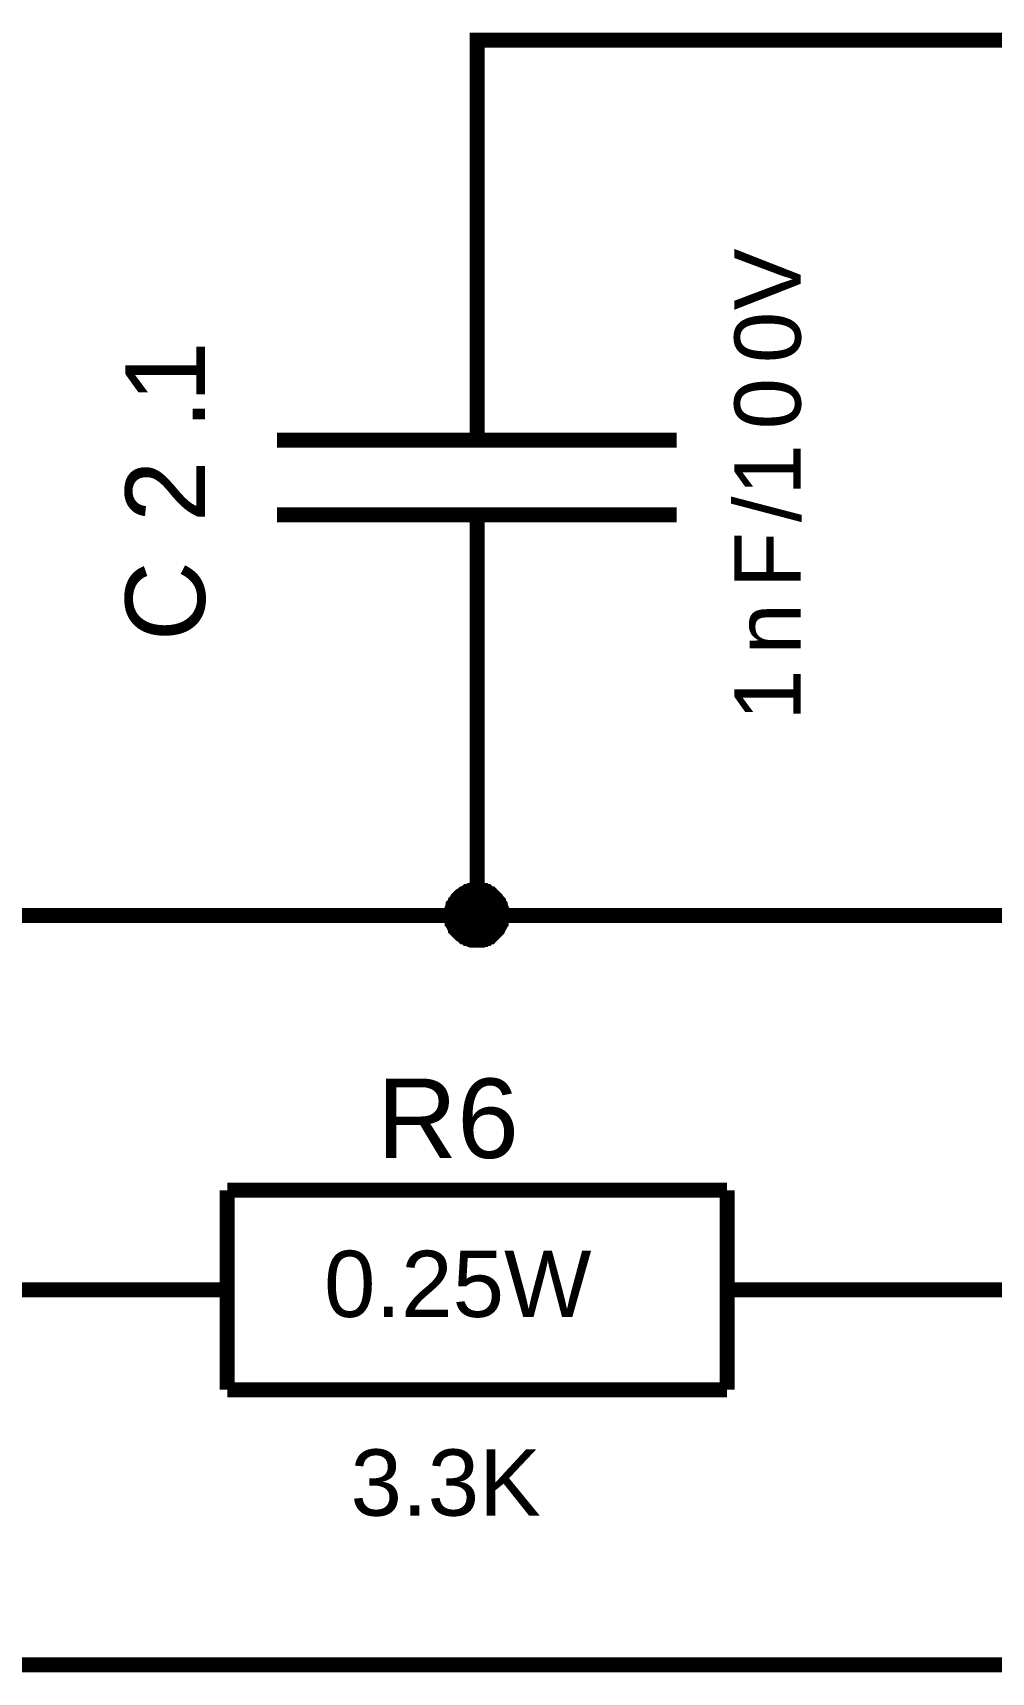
# Model space of a CAD drawing. Header units: millimetres. Extents: x -2024 to 917, y -725 to 13.
# Drawn here: x 513.17 to 532.34, y -511.44 to -478.65 of the extents above; entities that cross this region are included whole.
import ezdxf

# ---------------------------------------------------------------- set-up
doc = ezdxf.new("R2010")
doc.units = ezdxf.units.MM
doc.layers.add('Sheet', color=255, linetype='Continuous')
doc.styles.get("Standard").update_dxf_attribs({"font": 'arial.ttf'})

msp = doc.modelspace()

# ---------------------------------------------------------------- linework, layer by layer
at = {"layer": 'Sheet'}
for points, const_width in [([(522.061, -483.799), (522.061, -478.798), (539.556, -478.798), (557.034, -478.798), (574.528, -478.798), (574.528, -483.799)], 0.3), ([(522.061, -486.796), (522.061, -483.799)], 0.3), ([(518.056, -486.796), (526.05, -486.796)], 0.3), ([(518.056, -488.287), (526.05, -488.287)], 0.3), ([(522.061, -488.287), (522.061, -491.3)], 0.3), ([(514.563, -496.301), (522.061, -496.301), (522.061, -491.3)], 0.3), ([(529.559, -503.786), (539.556, -503.786), (539.556, -491.3)], 0.3), ([(521.548, -496.301), (521.548, -496.268), (521.548, -496.251), (521.548, -496.218), (521.565, -496.202), (521.565, -496.169), (521.565, -496.152), (521.581, -496.119), (521.581, -496.102), (521.598, -496.086), (521.614, -496.053), (521.631, -496.036), (521.631, -496.02), (521.647, -496.003), (521.664, -495.97), (521.68, -495.953), (521.697, -495.937), (521.714, -495.92), (521.73, -495.904), (521.763, -495.887), (521.78, -495.871), (521.796, -495.871), (521.813, -495.854), (521.846, -495.837), (521.863, -495.821), (521.879, -495.821), (521.912, -495.804), (521.929, -495.804), (521.962, -495.804), (521.978, -495.788), (522.011, -495.788), (522.028, -495.788), (522.061, -495.788)], 0.3), ([(521.548, -496.301), (521.548, -496.268), (521.548, -496.251), (521.548, -496.218), (521.565, -496.202), (521.565, -496.169), (521.565, -496.152), (521.581, -496.119), (521.581, -496.102), (521.598, -496.086), (521.614, -496.053), (521.631, -496.036), (521.631, -496.02), (521.647, -496.003), (521.664, -495.97), (521.68, -495.953), (521.697, -495.937), (521.714, -495.92), (521.73, -495.904), (521.763, -495.887), (521.78, -495.871), (521.796, -495.871), (521.813, -495.854), (521.846, -495.837), (521.863, -495.821), (521.879, -495.821), (521.912, -495.804), (521.929, -495.804), (521.962, -495.804), (521.978, -495.788), (522.011, -495.788), (522.028, -495.788), (522.061, -495.788)], 0.3), ([(521.548, -496.301), (521.548, -496.268), (521.548, -496.251), (521.548, -496.218), (521.565, -496.202), (521.565, -496.169), (521.565, -496.152), (521.581, -496.119), (521.581, -496.102), (521.598, -496.086), (521.614, -496.053), (521.631, -496.036), (521.631, -496.02), (521.647, -496.003), (521.664, -495.97), (521.68, -495.953), (521.697, -495.937), (521.714, -495.92), (521.73, -495.904), (521.763, -495.887), (521.78, -495.871), (521.796, -495.871), (521.813, -495.854), (521.846, -495.837), (521.863, -495.821), (521.879, -495.821), (521.912, -495.804), (521.929, -495.804), (521.962, -495.804), (521.978, -495.788), (522.011, -495.788), (522.028, -495.788), (522.061, -495.788)], 0.3), ([(521.548, -496.301), (521.548, -496.268), (521.548, -496.251), (521.548, -496.218), (521.565, -496.202), (521.565, -496.169), (521.565, -496.152), (521.581, -496.119), (521.581, -496.102), (521.598, -496.086), (521.614, -496.053), (521.631, -496.036), (521.631, -496.02), (521.647, -496.003), (521.664, -495.97), (521.68, -495.953), (521.697, -495.937), (521.714, -495.92), (521.73, -495.904), (521.763, -495.887), (521.78, -495.871), (521.796, -495.871), (521.813, -495.854), (521.846, -495.837), (521.863, -495.821), (521.879, -495.821), (521.912, -495.804), (521.929, -495.804), (521.962, -495.804), (521.978, -495.788), (522.011, -495.788), (522.028, -495.788), (522.061, -495.788)], 0.3), ([(521.548, -496.301), (521.548, -496.268), (521.548, -496.251), (521.548, -496.218), (521.565, -496.202), (521.565, -496.169), (521.565, -496.152), (521.581, -496.119), (521.581, -496.102), (521.598, -496.086), (521.614, -496.053), (521.631, -496.036), (521.631, -496.02), (521.647, -496.003), (521.664, -495.97), (521.68, -495.953), (521.697, -495.937), (521.714, -495.92), (521.73, -495.904), (521.763, -495.887), (521.78, -495.871), (521.796, -495.871), (521.813, -495.854), (521.846, -495.837), (521.863, -495.821), (521.879, -495.821), (521.912, -495.804), (521.929, -495.804), (521.962, -495.804), (521.978, -495.788), (522.011, -495.788), (522.028, -495.788), (522.061, -495.788)], 0.0991), ([(521.548, -496.301), (521.548, -496.268), (521.548, -496.251), (521.548, -496.218), (521.565, -496.202), (521.565, -496.169), (521.565, -496.152), (521.581, -496.119), (521.581, -496.102), (521.598, -496.086), (521.614, -496.053), (521.631, -496.036), (521.631, -496.02), (521.647, -496.003), (521.664, -495.97), (521.68, -495.953), (521.697, -495.937), (521.714, -495.92), (521.73, -495.904), (521.763, -495.887), (521.78, -495.871), (521.796, -495.871), (521.813, -495.854), (521.846, -495.837), (521.863, -495.821), (521.879, -495.821), (521.912, -495.804), (521.929, -495.804), (521.962, -495.804), (521.978, -495.788), (522.011, -495.788), (522.028, -495.788), (522.061, -495.788)], 0.0991), ([(521.548, -496.301), (521.548, -496.268), (521.548, -496.251), (521.548, -496.218), (521.565, -496.202), (521.565, -496.169), (521.565, -496.152), (521.581, -496.119), (521.581, -496.102), (521.598, -496.086), (521.614, -496.053), (521.631, -496.036), (521.631, -496.02), (521.647, -496.003), (521.664, -495.97), (521.68, -495.953), (521.697, -495.937), (521.714, -495.92), (521.73, -495.904), (521.763, -495.887), (521.78, -495.871), (521.796, -495.871), (521.813, -495.854), (521.846, -495.837), (521.863, -495.821), (521.879, -495.821), (521.912, -495.804), (521.929, -495.804), (521.962, -495.804), (521.978, -495.788), (522.011, -495.788), (522.028, -495.788), (522.061, -495.788)], 0.0991), ([(521.548, -496.301), (521.548, -496.268), (521.548, -496.251), (521.548, -496.218), (521.565, -496.202), (521.565, -496.169), (521.565, -496.152), (521.581, -496.119), (521.581, -496.102), (521.598, -496.086), (521.614, -496.053), (521.631, -496.036), (521.631, -496.02), (521.647, -496.003), (521.664, -495.97), (521.68, -495.953), (521.697, -495.937), (521.714, -495.92), (521.73, -495.904), (521.763, -495.887), (521.78, -495.871), (521.796, -495.871), (521.813, -495.854), (521.846, -495.837), (521.863, -495.821), (521.879, -495.821), (521.912, -495.804), (521.929, -495.804), (521.962, -495.804), (521.978, -495.788), (522.011, -495.788), (522.028, -495.788), (522.061, -495.788)], 0.0991), ([(522.061, -495.788), (522.061, -495.788)], 0.3), ([(522.061, -495.788), (522.094, -495.788), (522.111, -495.788), (522.144, -495.788), (522.16, -495.804), (522.194, -495.804), (522.21, -495.804), (522.227, -495.821), (522.26, -495.821), (522.276, -495.837), (522.293, -495.854), (522.326, -495.871), (522.342, -495.871), (522.359, -495.887), (522.376, -495.904), (522.392, -495.92), (522.409, -495.937), (522.425, -495.953), (522.442, -495.97), (522.458, -496.003), (522.475, -496.02), (522.491, -496.036), (522.491, -496.053), (522.508, -496.086), (522.525, -496.102), (522.525, -496.119), (522.541, -496.152), (522.541, -496.169), (522.541, -496.202), (522.558, -496.218), (522.558, -496.251), (522.558, -496.268), (522.558, -496.301)], 0.3), ([(522.061, -495.788), (522.061, -495.788)], 0.3), ([(522.061, -495.788), (522.094, -495.788), (522.111, -495.788), (522.144, -495.788), (522.16, -495.804), (522.194, -495.804), (522.21, -495.804), (522.227, -495.821), (522.26, -495.821), (522.276, -495.837), (522.293, -495.854), (522.326, -495.871), (522.342, -495.871), (522.359, -495.887), (522.376, -495.904), (522.392, -495.92), (522.409, -495.937), (522.425, -495.953), (522.442, -495.97), (522.458, -496.003), (522.475, -496.02), (522.491, -496.036), (522.491, -496.053), (522.508, -496.086), (522.525, -496.102), (522.525, -496.119), (522.541, -496.152), (522.541, -496.169), (522.541, -496.202), (522.558, -496.218), (522.558, -496.251), (522.558, -496.268), (522.558, -496.301)], 0.3), ([(522.061, -495.788), (522.061, -495.788)], 0.3), ([(522.061, -495.788), (522.094, -495.788), (522.111, -495.788), (522.144, -495.788), (522.16, -495.804), (522.194, -495.804), (522.21, -495.804), (522.227, -495.821), (522.26, -495.821), (522.276, -495.837), (522.293, -495.854), (522.326, -495.871), (522.342, -495.871), (522.359, -495.887), (522.376, -495.904), (522.392, -495.92), (522.409, -495.937), (522.425, -495.953), (522.442, -495.97), (522.458, -496.003), (522.475, -496.02), (522.491, -496.036), (522.491, -496.053), (522.508, -496.086), (522.525, -496.102), (522.525, -496.119), (522.541, -496.152), (522.541, -496.169), (522.541, -496.202), (522.558, -496.218), (522.558, -496.251), (522.558, -496.268), (522.558, -496.301)], 0.3), ([(522.061, -495.788), (522.061, -495.788)], 0.3), ([(522.061, -495.788), (522.094, -495.788), (522.111, -495.788), (522.144, -495.788), (522.16, -495.804), (522.194, -495.804), (522.21, -495.804), (522.227, -495.821), (522.26, -495.821), (522.276, -495.837), (522.293, -495.854), (522.326, -495.871), (522.342, -495.871), (522.359, -495.887), (522.376, -495.904), (522.392, -495.92), (522.409, -495.937), (522.425, -495.953), (522.442, -495.97), (522.458, -496.003), (522.475, -496.02), (522.491, -496.036), (522.491, -496.053), (522.508, -496.086), (522.525, -496.102), (522.525, -496.119), (522.541, -496.152), (522.541, -496.169), (522.541, -496.202), (522.558, -496.218), (522.558, -496.251), (522.558, -496.268), (522.558, -496.301)], 0.3), ([(522.061, -495.788), (522.061, -495.788)], 0.0991), ([(522.061, -495.788), (522.094, -495.788), (522.111, -495.788), (522.144, -495.788), (522.16, -495.804), (522.194, -495.804), (522.21, -495.804), (522.227, -495.821), (522.26, -495.821), (522.276, -495.837), (522.293, -495.854), (522.326, -495.871), (522.342, -495.871), (522.359, -495.887), (522.376, -495.904), (522.392, -495.92), (522.409, -495.937), (522.425, -495.953), (522.442, -495.97), (522.458, -496.003), (522.475, -496.02), (522.491, -496.036), (522.491, -496.053), (522.508, -496.086), (522.525, -496.102), (522.525, -496.119), (522.541, -496.152), (522.541, -496.169), (522.541, -496.202), (522.558, -496.218), (522.558, -496.251), (522.558, -496.268), (522.558, -496.301)], 0.0991), ([(522.061, -495.788), (522.061, -495.788)], 0.0991), ([(522.061, -495.788), (522.094, -495.788), (522.111, -495.788), (522.144, -495.788), (522.16, -495.804), (522.194, -495.804), (522.21, -495.804), (522.227, -495.821), (522.26, -495.821), (522.276, -495.837), (522.293, -495.854), (522.326, -495.871), (522.342, -495.871), (522.359, -495.887), (522.376, -495.904), (522.392, -495.92), (522.409, -495.937), (522.425, -495.953), (522.442, -495.97), (522.458, -496.003), (522.475, -496.02), (522.491, -496.036), (522.491, -496.053), (522.508, -496.086), (522.525, -496.102), (522.525, -496.119), (522.541, -496.152), (522.541, -496.169), (522.541, -496.202), (522.558, -496.218), (522.558, -496.251), (522.558, -496.268), (522.558, -496.301)], 0.0991), ([(522.061, -495.788), (522.061, -495.788)], 0.0991), ([(522.061, -495.788), (522.094, -495.788), (522.111, -495.788), (522.144, -495.788), (522.16, -495.804), (522.194, -495.804), (522.21, -495.804), (522.227, -495.821), (522.26, -495.821), (522.276, -495.837), (522.293, -495.854), (522.326, -495.871), (522.342, -495.871), (522.359, -495.887), (522.376, -495.904), (522.392, -495.92), (522.409, -495.937), (522.425, -495.953), (522.442, -495.97), (522.458, -496.003), (522.475, -496.02), (522.491, -496.036), (522.491, -496.053), (522.508, -496.086), (522.525, -496.102), (522.525, -496.119), (522.541, -496.152), (522.541, -496.169), (522.541, -496.202), (522.558, -496.218), (522.558, -496.251), (522.558, -496.268), (522.558, -496.301)], 0.0991), ([(522.061, -495.788), (522.061, -495.788)], 0.0991), ([(522.061, -495.788), (522.094, -495.788), (522.111, -495.788), (522.144, -495.788), (522.16, -495.804), (522.194, -495.804), (522.21, -495.804), (522.227, -495.821), (522.26, -495.821), (522.276, -495.837), (522.293, -495.854), (522.326, -495.871), (522.342, -495.871), (522.359, -495.887), (522.376, -495.904), (522.392, -495.92), (522.409, -495.937), (522.425, -495.953), (522.442, -495.97), (522.458, -496.003), (522.475, -496.02), (522.491, -496.036), (522.491, -496.053), (522.508, -496.086), (522.525, -496.102), (522.525, -496.119), (522.541, -496.152), (522.541, -496.169), (522.541, -496.202), (522.558, -496.218), (522.558, -496.251), (522.558, -496.268), (522.558, -496.301)], 0.0991), ([(512.064, -496.301), (514.563, -496.301)], 0.3), ([(522.061, -496.798), (522.028, -496.798), (522.011, -496.798), (521.978, -496.798), (521.962, -496.781), (521.929, -496.781), (521.912, -496.781), (521.879, -496.765), (521.863, -496.765), (521.846, -496.748), (521.813, -496.732), (521.796, -496.732), (521.78, -496.715), (521.763, -496.698), (521.73, -496.682), (521.714, -496.665), (521.697, -496.649), (521.68, -496.632), (521.664, -496.616), (521.647, -496.599), (521.631, -496.583), (521.631, -496.549), (521.614, -496.533), (521.598, -496.516), (521.581, -496.483), (521.581, -496.467), (521.565, -496.45), (521.565, -496.417), (521.565, -496.4), (521.548, -496.367), (521.548, -496.351), (521.548, -496.318), (521.548, -496.301)], 0.3), ([(521.548, -496.301), (521.548, -496.301)], 0.3), ([(522.061, -496.798), (522.028, -496.798), (522.011, -496.798), (521.978, -496.798), (521.962, -496.781), (521.929, -496.781), (521.912, -496.781), (521.879, -496.765), (521.863, -496.765), (521.846, -496.748), (521.813, -496.732), (521.796, -496.732), (521.78, -496.715), (521.763, -496.698), (521.73, -496.682), (521.714, -496.665), (521.697, -496.649), (521.68, -496.632), (521.664, -496.616), (521.647, -496.599), (521.631, -496.583), (521.631, -496.549), (521.614, -496.533), (521.598, -496.516), (521.581, -496.483), (521.581, -496.467), (521.565, -496.45), (521.565, -496.417), (521.565, -496.4), (521.548, -496.367), (521.548, -496.351), (521.548, -496.318), (521.548, -496.301)], 0.3), ([(521.548, -496.301), (521.548, -496.301)], 0.3), ([(522.061, -496.798), (522.028, -496.798), (522.011, -496.798), (521.978, -496.798), (521.962, -496.781), (521.929, -496.781), (521.912, -496.781), (521.879, -496.765), (521.863, -496.765), (521.846, -496.748), (521.813, -496.732), (521.796, -496.732), (521.78, -496.715), (521.763, -496.698), (521.73, -496.682), (521.714, -496.665), (521.697, -496.649), (521.68, -496.632), (521.664, -496.616), (521.647, -496.599), (521.631, -496.583), (521.631, -496.549), (521.614, -496.533), (521.598, -496.516), (521.581, -496.483), (521.581, -496.467), (521.565, -496.45), (521.565, -496.417), (521.565, -496.4), (521.548, -496.367), (521.548, -496.351), (521.548, -496.318), (521.548, -496.301)], 0.3), ([(521.548, -496.301), (521.548, -496.301)], 0.3), ([(522.061, -496.798), (522.028, -496.798), (522.011, -496.798), (521.978, -496.798), (521.962, -496.781), (521.929, -496.781), (521.912, -496.781), (521.879, -496.765), (521.863, -496.765), (521.846, -496.748), (521.813, -496.732), (521.796, -496.732), (521.78, -496.715), (521.763, -496.698), (521.73, -496.682), (521.714, -496.665), (521.697, -496.649), (521.68, -496.632), (521.664, -496.616), (521.647, -496.599), (521.631, -496.583), (521.631, -496.549), (521.614, -496.533), (521.598, -496.516), (521.581, -496.483), (521.581, -496.467), (521.565, -496.45), (521.565, -496.417), (521.565, -496.4), (521.548, -496.367), (521.548, -496.351), (521.548, -496.318), (521.548, -496.301)], 0.3), ([(521.548, -496.301), (521.548, -496.301)], 0.3), ([(522.061, -496.798), (522.028, -496.798), (522.011, -496.798), (521.978, -496.798), (521.962, -496.781), (521.929, -496.781), (521.912, -496.781), (521.879, -496.765), (521.863, -496.765), (521.846, -496.748), (521.813, -496.732), (521.796, -496.732), (521.78, -496.715), (521.763, -496.698), (521.73, -496.682), (521.714, -496.665), (521.697, -496.649), (521.68, -496.632), (521.664, -496.616), (521.647, -496.599), (521.631, -496.583), (521.631, -496.549), (521.614, -496.533), (521.598, -496.516), (521.581, -496.483), (521.581, -496.467), (521.565, -496.45), (521.565, -496.417), (521.565, -496.4), (521.548, -496.367), (521.548, -496.351), (521.548, -496.318), (521.548, -496.301)], 0.0991), ([(521.548, -496.301), (521.548, -496.301)], 0.0991), ([(522.061, -496.798), (522.028, -496.798), (522.011, -496.798), (521.978, -496.798), (521.962, -496.781), (521.929, -496.781), (521.912, -496.781), (521.879, -496.765), (521.863, -496.765), (521.846, -496.748), (521.813, -496.732), (521.796, -496.732), (521.78, -496.715), (521.763, -496.698), (521.73, -496.682), (521.714, -496.665), (521.697, -496.649), (521.68, -496.632), (521.664, -496.616), (521.647, -496.599), (521.631, -496.583), (521.631, -496.549), (521.614, -496.533), (521.598, -496.516), (521.581, -496.483), (521.581, -496.467), (521.565, -496.45), (521.565, -496.417), (521.565, -496.4), (521.548, -496.367), (521.548, -496.351), (521.548, -496.318), (521.548, -496.301)], 0.0991), ([(521.548, -496.301), (521.548, -496.301)], 0.0991), ([(522.061, -496.798), (522.028, -496.798), (522.011, -496.798), (521.978, -496.798), (521.962, -496.781), (521.929, -496.781), (521.912, -496.781), (521.879, -496.765), (521.863, -496.765), (521.846, -496.748), (521.813, -496.732), (521.796, -496.732), (521.78, -496.715), (521.763, -496.698), (521.73, -496.682), (521.714, -496.665), (521.697, -496.649), (521.68, -496.632), (521.664, -496.616), (521.647, -496.599), (521.631, -496.583), (521.631, -496.549), (521.614, -496.533), (521.598, -496.516), (521.581, -496.483), (521.581, -496.467), (521.565, -496.45), (521.565, -496.417), (521.565, -496.4), (521.548, -496.367), (521.548, -496.351), (521.548, -496.318), (521.548, -496.301)], 0.0991), ([(521.548, -496.301), (521.548, -496.301)], 0.0991), ([(522.061, -496.798), (522.028, -496.798), (522.011, -496.798), (521.978, -496.798), (521.962, -496.781), (521.929, -496.781), (521.912, -496.781), (521.879, -496.765), (521.863, -496.765), (521.846, -496.748), (521.813, -496.732), (521.796, -496.732), (521.78, -496.715), (521.763, -496.698), (521.73, -496.682), (521.714, -496.665), (521.697, -496.649), (521.68, -496.632), (521.664, -496.616), (521.647, -496.599), (521.631, -496.583), (521.631, -496.549), (521.614, -496.533), (521.598, -496.516), (521.581, -496.483), (521.581, -496.467), (521.565, -496.45), (521.565, -496.417), (521.565, -496.4), (521.548, -496.367), (521.548, -496.351), (521.548, -496.318), (521.548, -496.301)], 0.0991), ([(521.548, -496.301), (521.548, -496.301)], 0.0991), ([(522.558, -496.301), (522.558, -496.318), (522.558, -496.351), (522.558, -496.367), (522.541, -496.4), (522.541, -496.417), (522.541, -496.45), (522.525, -496.467), (522.525, -496.483), (522.508, -496.516), (522.491, -496.533), (522.491, -496.549), (522.475, -496.583), (522.458, -496.599), (522.442, -496.616), (522.425, -496.632), (522.409, -496.649), (522.392, -496.665), (522.376, -496.682), (522.359, -496.698), (522.342, -496.715), (522.326, -496.732), (522.293, -496.732), (522.276, -496.748), (522.26, -496.765), (522.227, -496.765), (522.21, -496.781), (522.194, -496.781), (522.16, -496.781), (522.144, -496.798), (522.111, -496.798), (522.094, -496.798), (522.061, -496.798)], 0.3), ([(522.061, -496.301), (597.021, -496.301)], 0.3), ([(522.558, -496.301), (522.558, -496.318), (522.558, -496.351), (522.558, -496.367), (522.541, -496.4), (522.541, -496.417), (522.541, -496.45), (522.525, -496.467), (522.525, -496.483), (522.508, -496.516), (522.491, -496.533), (522.491, -496.549), (522.475, -496.583), (522.458, -496.599), (522.442, -496.616), (522.425, -496.632), (522.409, -496.649), (522.392, -496.665), (522.376, -496.682), (522.359, -496.698), (522.342, -496.715), (522.326, -496.732), (522.293, -496.732), (522.276, -496.748), (522.26, -496.765), (522.227, -496.765), (522.21, -496.781), (522.194, -496.781), (522.16, -496.781), (522.144, -496.798), (522.111, -496.798), (522.094, -496.798), (522.061, -496.798)], 0.3), ([(522.558, -496.301), (522.558, -496.318), (522.558, -496.351), (522.558, -496.367), (522.541, -496.4), (522.541, -496.417), (522.541, -496.45), (522.525, -496.467), (522.525, -496.483), (522.508, -496.516), (522.491, -496.533), (522.491, -496.549), (522.475, -496.583), (522.458, -496.599), (522.442, -496.616), (522.425, -496.632), (522.409, -496.649), (522.392, -496.665), (522.376, -496.682), (522.359, -496.698), (522.342, -496.715), (522.326, -496.732), (522.293, -496.732), (522.276, -496.748), (522.26, -496.765), (522.227, -496.765), (522.21, -496.781), (522.194, -496.781), (522.16, -496.781), (522.144, -496.798), (522.111, -496.798), (522.094, -496.798), (522.061, -496.798)], 0.3), ([(522.558, -496.301), (522.558, -496.318), (522.558, -496.351), (522.558, -496.367), (522.541, -496.4), (522.541, -496.417), (522.541, -496.45), (522.525, -496.467), (522.525, -496.483), (522.508, -496.516), (522.491, -496.533), (522.491, -496.549), (522.475, -496.583), (522.458, -496.599), (522.442, -496.616), (522.425, -496.632), (522.409, -496.649), (522.392, -496.665), (522.376, -496.682), (522.359, -496.698), (522.342, -496.715), (522.326, -496.732), (522.293, -496.732), (522.276, -496.748), (522.26, -496.765), (522.227, -496.765), (522.21, -496.781), (522.194, -496.781), (522.16, -496.781), (522.144, -496.798), (522.111, -496.798), (522.094, -496.798), (522.061, -496.798)], 0.3), ([(522.558, -496.301), (522.558, -496.318), (522.558, -496.351), (522.558, -496.367), (522.541, -496.4), (522.541, -496.417), (522.541, -496.45), (522.525, -496.467), (522.525, -496.483), (522.508, -496.516), (522.491, -496.533), (522.491, -496.549), (522.475, -496.583), (522.458, -496.599), (522.442, -496.616), (522.425, -496.632), (522.409, -496.649), (522.392, -496.665), (522.376, -496.682), (522.359, -496.698), (522.342, -496.715), (522.326, -496.732), (522.293, -496.732), (522.276, -496.748), (522.26, -496.765), (522.227, -496.765), (522.21, -496.781), (522.194, -496.781), (522.16, -496.781), (522.144, -496.798), (522.111, -496.798), (522.094, -496.798), (522.061, -496.798)], 0.0991), ([(522.558, -496.301), (522.558, -496.318), (522.558, -496.351), (522.558, -496.367), (522.541, -496.4), (522.541, -496.417), (522.541, -496.45), (522.525, -496.467), (522.525, -496.483), (522.508, -496.516), (522.491, -496.533), (522.491, -496.549), (522.475, -496.583), (522.458, -496.599), (522.442, -496.616), (522.425, -496.632), (522.409, -496.649), (522.392, -496.665), (522.376, -496.682), (522.359, -496.698), (522.342, -496.715), (522.326, -496.732), (522.293, -496.732), (522.276, -496.748), (522.26, -496.765), (522.227, -496.765), (522.21, -496.781), (522.194, -496.781), (522.16, -496.781), (522.144, -496.798), (522.111, -496.798), (522.094, -496.798), (522.061, -496.798)], 0.0991), ([(522.558, -496.301), (522.558, -496.318), (522.558, -496.351), (522.558, -496.367), (522.541, -496.4), (522.541, -496.417), (522.541, -496.45), (522.525, -496.467), (522.525, -496.483), (522.508, -496.516), (522.491, -496.533), (522.491, -496.549), (522.475, -496.583), (522.458, -496.599), (522.442, -496.616), (522.425, -496.632), (522.409, -496.649), (522.392, -496.665), (522.376, -496.682), (522.359, -496.698), (522.342, -496.715), (522.326, -496.732), (522.293, -496.732), (522.276, -496.748), (522.26, -496.765), (522.227, -496.765), (522.21, -496.781), (522.194, -496.781), (522.16, -496.781), (522.144, -496.798), (522.111, -496.798), (522.094, -496.798), (522.061, -496.798)], 0.0991), ([(522.558, -496.301), (522.558, -496.318), (522.558, -496.351), (522.558, -496.367), (522.541, -496.4), (522.541, -496.417), (522.541, -496.45), (522.525, -496.467), (522.525, -496.483), (522.508, -496.516), (522.491, -496.533), (522.491, -496.549), (522.475, -496.583), (522.458, -496.599), (522.442, -496.616), (522.425, -496.632), (522.409, -496.649), (522.392, -496.665), (522.376, -496.682), (522.359, -496.698), (522.342, -496.715), (522.326, -496.732), (522.293, -496.732), (522.276, -496.748), (522.26, -496.765), (522.227, -496.765), (522.21, -496.781), (522.194, -496.781), (522.16, -496.781), (522.144, -496.798), (522.111, -496.798), (522.094, -496.798), (522.061, -496.798)], 0.0991), ([(522.558, -496.301), (522.558, -496.301), (522.558, -496.301), (522.558, -496.301), (522.558, -496.301), (522.558, -496.301), (522.558, -496.301), (522.558, -496.301), (522.558, -496.301), (522.558, -496.301), (522.558, -496.301), (522.558, -496.301), (522.558, -496.301), (522.558, -496.301), (522.558, -496.301), (522.558, -496.301), (522.558, -496.301), (522.558, -496.301), (522.558, -496.301), (522.558, -496.301), (522.558, -496.301), (522.558, -496.301), (522.558, -496.301), (522.558, -496.301), (522.558, -496.301), (522.558, -496.301), (522.558, -496.301), (522.558, -496.301), (522.558, -496.301), (522.558, -496.301), (522.558, -496.301), (522.558, -496.301), (522.558, -496.301)], 0.3), ([(522.558, -496.301), (522.558, -496.301)], 0.3), ([(522.558, -496.301), (522.558, -496.301), (522.558, -496.301), (522.558, -496.301), (522.558, -496.301), (522.558, -496.301), (522.558, -496.301), (522.558, -496.301), (522.558, -496.301), (522.558, -496.301), (522.558, -496.301), (522.558, -496.301), (522.558, -496.301), (522.558, -496.301), (522.558, -496.301), (522.558, -496.301), (522.558, -496.301), (522.558, -496.301), (522.558, -496.301), (522.558, -496.301), (522.558, -496.301), (522.558, -496.301), (522.558, -496.301), (522.558, -496.301), (522.558, -496.301), (522.558, -496.301), (522.558, -496.301), (522.558, -496.301), (522.558, -496.301), (522.558, -496.301), (522.558, -496.301), (522.558, -496.301), (522.558, -496.301)], 0.3), ([(522.558, -496.301), (522.558, -496.301)], 0.3), ([(522.558, -496.301), (522.558, -496.301), (522.558, -496.301), (522.558, -496.301), (522.558, -496.301), (522.558, -496.301), (522.558, -496.301), (522.558, -496.301), (522.558, -496.301), (522.558, -496.301), (522.558, -496.301), (522.558, -496.301), (522.558, -496.301), (522.558, -496.301), (522.558, -496.301), (522.558, -496.301), (522.558, -496.301), (522.558, -496.301), (522.558, -496.301), (522.558, -496.301), (522.558, -496.301), (522.558, -496.301), (522.558, -496.301), (522.558, -496.301), (522.558, -496.301), (522.558, -496.301), (522.558, -496.301), (522.558, -496.301), (522.558, -496.301), (522.558, -496.301), (522.558, -496.301), (522.558, -496.301), (522.558, -496.301)], 0.3), ([(522.558, -496.301), (522.558, -496.301)], 0.3), ([(522.558, -496.301), (522.558, -496.301), (522.558, -496.301), (522.558, -496.301), (522.558, -496.301), (522.558, -496.301), (522.558, -496.301), (522.558, -496.301), (522.558, -496.301), (522.558, -496.301), (522.558, -496.301), (522.558, -496.301), (522.558, -496.301), (522.558, -496.301), (522.558, -496.301), (522.558, -496.301), (522.558, -496.301), (522.558, -496.301), (522.558, -496.301), (522.558, -496.301), (522.558, -496.301), (522.558, -496.301), (522.558, -496.301), (522.558, -496.301), (522.558, -496.301), (522.558, -496.301), (522.558, -496.301), (522.558, -496.301), (522.558, -496.301), (522.558, -496.301), (522.558, -496.301), (522.558, -496.301), (522.558, -496.301)], 0.3), ([(522.558, -496.301), (522.558, -496.301)], 0.3), ([(522.558, -496.301), (522.558, -496.301), (522.558, -496.301), (522.558, -496.301), (522.558, -496.301), (522.558, -496.301), (522.558, -496.301), (522.558, -496.301), (522.558, -496.301), (522.558, -496.301), (522.558, -496.301), (522.558, -496.301), (522.558, -496.301), (522.558, -496.301), (522.558, -496.301), (522.558, -496.301), (522.558, -496.301), (522.558, -496.301), (522.558, -496.301), (522.558, -496.301), (522.558, -496.301), (522.558, -496.301), (522.558, -496.301), (522.558, -496.301), (522.558, -496.301), (522.558, -496.301), (522.558, -496.301), (522.558, -496.301), (522.558, -496.301), (522.558, -496.301), (522.558, -496.301), (522.558, -496.301), (522.558, -496.301)], 0.0991), ([(522.558, -496.301), (522.558, -496.301)], 0.0991), ([(522.558, -496.301), (522.558, -496.301), (522.558, -496.301), (522.558, -496.301), (522.558, -496.301), (522.558, -496.301), (522.558, -496.301), (522.558, -496.301), (522.558, -496.301), (522.558, -496.301), (522.558, -496.301), (522.558, -496.301), (522.558, -496.301), (522.558, -496.301), (522.558, -496.301), (522.558, -496.301), (522.558, -496.301), (522.558, -496.301), (522.558, -496.301), (522.558, -496.301), (522.558, -496.301), (522.558, -496.301), (522.558, -496.301), (522.558, -496.301), (522.558, -496.301), (522.558, -496.301), (522.558, -496.301), (522.558, -496.301), (522.558, -496.301), (522.558, -496.301), (522.558, -496.301), (522.558, -496.301), (522.558, -496.301)], 0.0991), ([(522.558, -496.301), (522.558, -496.301)], 0.0991), ([(522.558, -496.301), (522.558, -496.301), (522.558, -496.301), (522.558, -496.301), (522.558, -496.301), (522.558, -496.301), (522.558, -496.301), (522.558, -496.301), (522.558, -496.301), (522.558, -496.301), (522.558, -496.301), (522.558, -496.301), (522.558, -496.301), (522.558, -496.301), (522.558, -496.301), (522.558, -496.301), (522.558, -496.301), (522.558, -496.301), (522.558, -496.301), (522.558, -496.301), (522.558, -496.301), (522.558, -496.301), (522.558, -496.301), (522.558, -496.301), (522.558, -496.301), (522.558, -496.301), (522.558, -496.301), (522.558, -496.301), (522.558, -496.301), (522.558, -496.301), (522.558, -496.301), (522.558, -496.301), (522.558, -496.301)], 0.0991), ([(522.558, -496.301), (522.558, -496.301)], 0.0991), ([(522.558, -496.301), (522.558, -496.301), (522.558, -496.301), (522.558, -496.301), (522.558, -496.301), (522.558, -496.301), (522.558, -496.301), (522.558, -496.301), (522.558, -496.301), (522.558, -496.301), (522.558, -496.301), (522.558, -496.301), (522.558, -496.301), (522.558, -496.301), (522.558, -496.301), (522.558, -496.301), (522.558, -496.301), (522.558, -496.301), (522.558, -496.301), (522.558, -496.301), (522.558, -496.301), (522.558, -496.301), (522.558, -496.301), (522.558, -496.301), (522.558, -496.301), (522.558, -496.301), (522.558, -496.301), (522.558, -496.301), (522.558, -496.301), (522.558, -496.301), (522.558, -496.301), (522.558, -496.301), (522.558, -496.301)], 0.0991), ([(522.558, -496.301), (522.558, -496.301)], 0.0991), ([(517.063, -501.799), (517.063, -505.789)], 0.3), ([(517.063, -501.799), (527.06, -501.799)], 0.3), ([(527.06, -501.799), (527.06, -505.789)], 0.3), ([(492.071, -503.786), (514.563, -503.786)], 0.3), ([(517.063, -503.786), (514.563, -503.786)], 0.3), ([(527.06, -503.786), (529.559, -503.786)], 0.3), ([(517.063, -505.789), (527.06, -505.789)], 0.3), ([(492.071, -511.287), (532.058, -511.287)], 0.3), ([(534.557, -511.287), (532.058, -511.287)], 0.3)]:
    msp.add_lwpolyline(points, dxfattribs=dict(at, const_width=const_width))
at = {"layer": 'Sheet', "const_width": 0.508}
msp.add_lwpolyline([(521.832, -496.286, 1), (522.34, -496.286, 1)], format="xyb", close=True, dxfattribs=at)

# ---------------------------------------------------------------- texts
at = {"layer": 'Sheet'}
for s, height, p in [('V', 1.325, (528.533, -484.197)), ('0', 1.325, (528.533, -485.256)), ('1', 1.59, (516.616, -486.051)), ('0', 1.325, (528.533, -486.581)), ('.', 1.59, (516.616, -486.581)), ('1', 1.325, (528.533, -487.906)), ('2', 1.59, (516.616, -488.436)), ('/', 1.325, (528.533, -488.436)), ('F', 1.325, (528.533, -489.76)), ('C', 1.59, (516.616, -490.82)), ('n', 1.325, (528.533, -491.085)), ('1', 1.325, (528.533, -492.41))]:
    msp.add_text(s, height=height, rotation=90, dxfattribs=at).set_placement(p)
for s, height, p in [('R6', 1.5897, (520.058, -501.153)), ('0.25W', 1.3247, (518.999, -504.332)), ('3.3K', 1.3247, (519.529, -508.306))]:
    msp.add_text(s, height=height, dxfattribs=at).set_placement(p)

doc.saveas('drawing.dxf')
